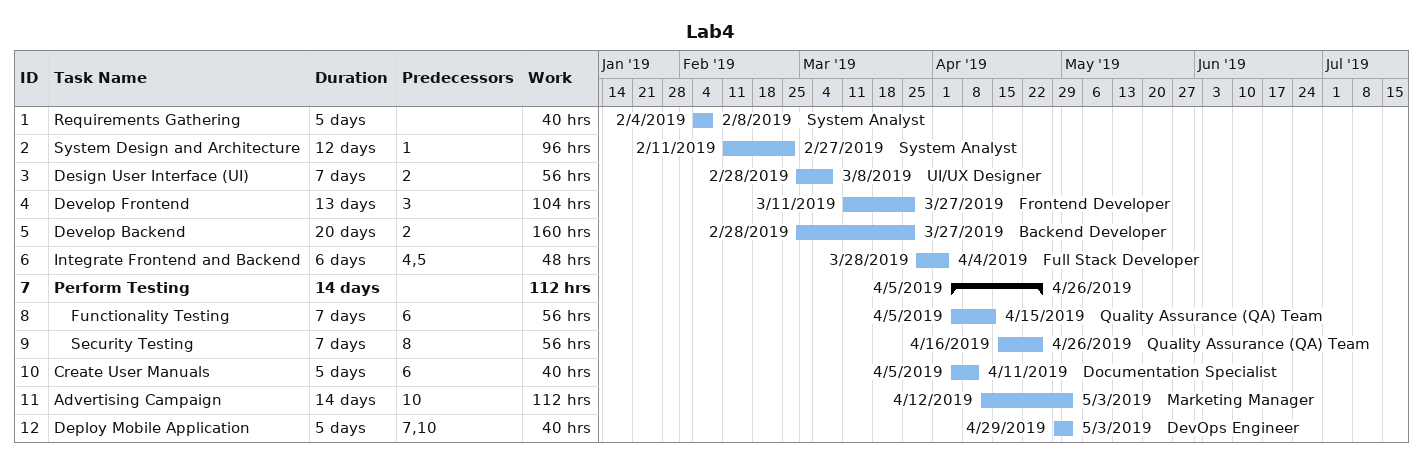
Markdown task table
Lab4

| ID | Level | Task | Duration | Start | Finish | Predecessors | Resources | Work (h) |
|---|---|---|---|---|---|---|---|---|
| 1 | 1 | Requirements Gathering | 5d | 2019-02-04 | 2019-02-08 |  | System Analyst | 40 |
| 2 | 1 | System Design and Architecture | 12d | 2019-02-11 | 2019-02-27 | 1 | System Analyst | 96 |
| 3 | 1 | Design User Interface (UI) | 7d | 2019-02-28 | 2019-03-08 | 2 | UI/UX Designer | 56 |
| 4 | 1 | Develop Frontend | 13d | 2019-03-11 | 2019-03-27 | 3 | Frontend Developer | 104 |
| 5 | 1 | Develop Backend | 20d | 2019-02-28 | 2019-03-27 | 2 | Backend Developer | 160 |
| 6 | 1 | Integrate Frontend and Backend | 6d | 2019-03-28 | 2019-04-04 | 4, 5 | Full Stack Developer | 48 |
| 7 | 1 | **Perform Testing** | 14d | 2019-04-05 | 2019-04-26 |  |  | 112 |
| 8 | 2 | Functionality Testing | 7d | 2019-04-05 | 2019-04-15 | 6 | Quality Assurance (QA) Team | 56 |
| 9 | 2 | Security Testing | 7d | 2019-04-16 | 2019-04-26 | 8 | Quality Assurance (QA) Team | 56 |
| 10 | 1 | Create User Manuals | 5d | 2019-04-05 | 2019-04-11 | 6 | Documentation Specialist | 40 |
| 11 | 1 | Advertising Campaign | 14d | 2019-04-12 | 2019-05-03 | 10 | Marketing Manager | 112 |
| 12 | 1 | Deploy Mobile Application | 5d | 2019-04-29 | 2019-05-03 | 7, 10 | DevOps Engineer | 40 |
